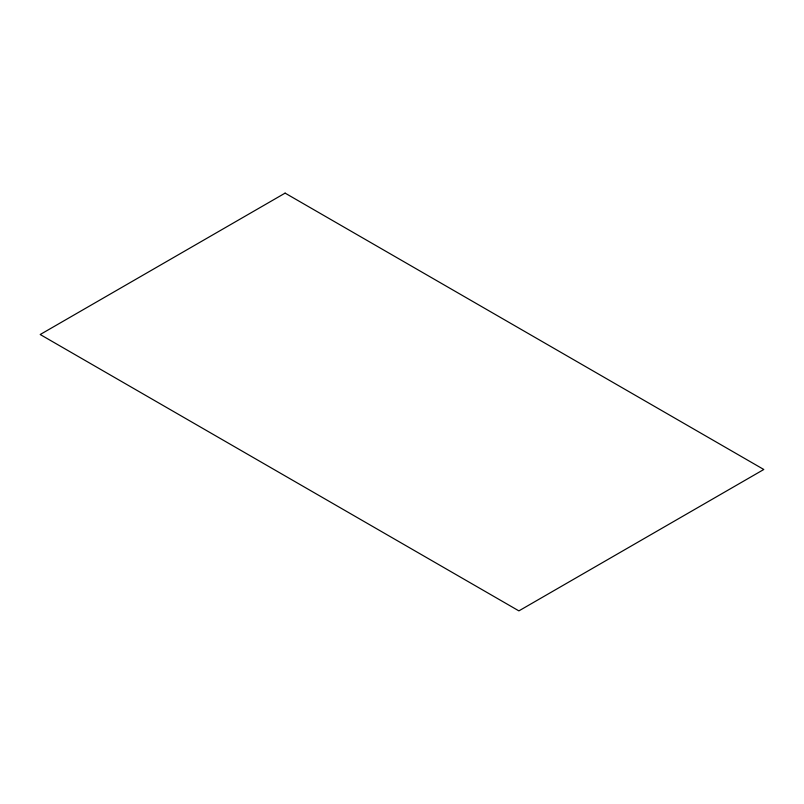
<?xml version="1.0" encoding="UTF-8"?>
<svg xmlns="http://www.w3.org/2000/svg" width="804" height="804" viewBox="0 0 804 804"><rect width="100%" height="100%" fill="white"/><g stroke="black" fill="none" stroke-linecap="round" stroke-linejoin="round"><path stroke-width="1.21" d="M285.108 193.121L40.2 334.514L518.892 610.879L763.8 469.486L285.108 193.121"/></g></svg>
